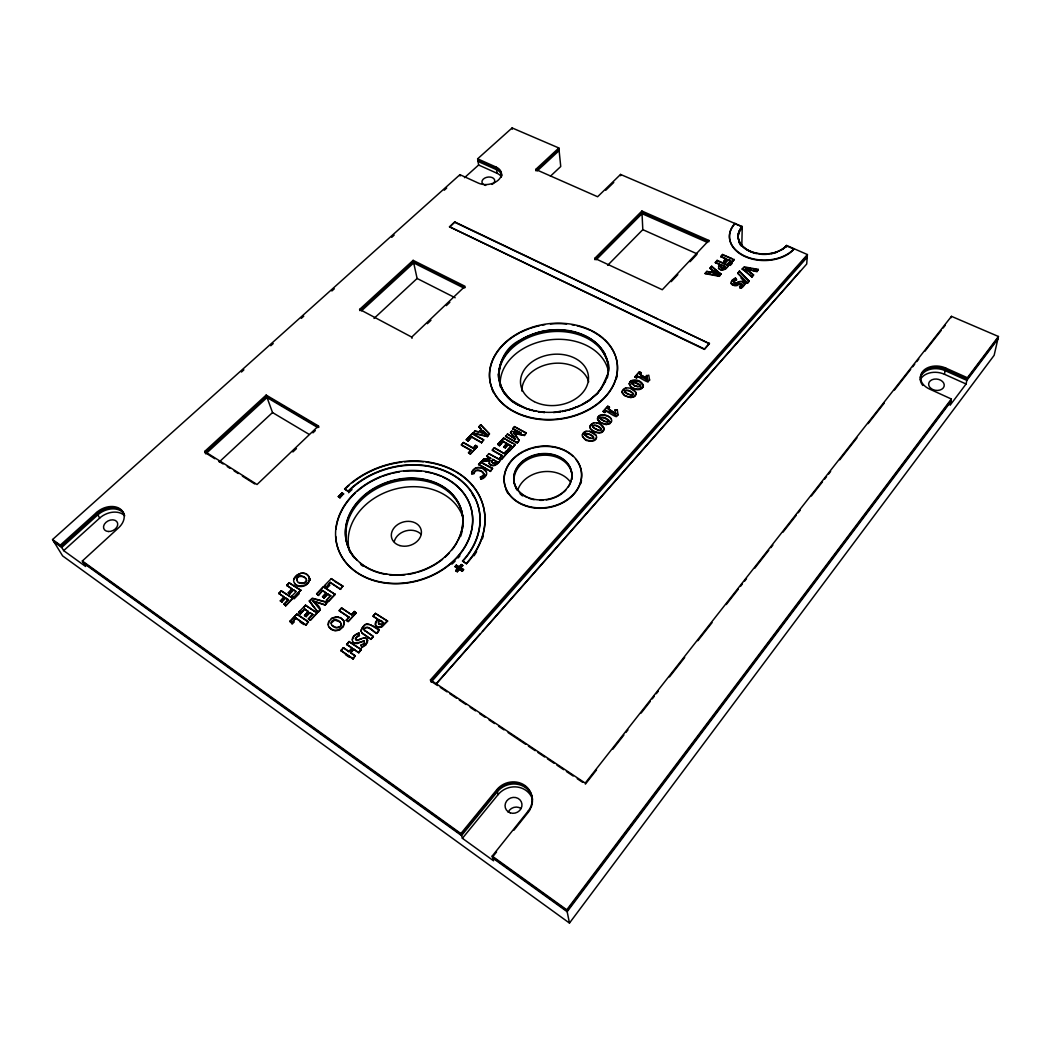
<?xml version="1.0" encoding="UTF-8"?>
<svg xmlns="http://www.w3.org/2000/svg" width="1051" height="1051" viewBox="0 0 1051 1051"><rect width="100%" height="100%" fill="white"/><g stroke="black" fill="none" stroke-linecap="round" stroke-linejoin="round"><path stroke-width="1.5" d="M355.185 634.883C365.853 629.983 351.993 634.975 352.532 638.509C351.586 641.176 353.241 643.869 357.314 643.514C374.195 636.709 355.987 645.117 353.162 642.358M589.939 427.021C588.665 429.018 600.581 437.479 603.931 430.004C605.113 423.211 591.227 419.48 589.979 426.811M708.886 240.443L708.873 241.756L641.977 212.355L594.879 259.65L594.774 258.349L641.911 211.028L708.886 240.443L662.288 289.734L594.774 258.349M709.412 343.677L454.794 221.932L449.5 226.78L704.328 349.366L709.412 343.677L660.58 320.397M708.19 272.064L710.752 272.629L712.736 270.501L710.042 268.425L711.685 266.218L720.947 274.14L719.278 276.308L705.182 273.654L706.903 271.355L710.752 272.196L712.736 270.054L710.042 267.979M710.042 268.425L711.685 266.218M582.359 435.745C582.648 427.205 597.677 432.224 596.495 437.702C595.707 441.551 590.662 441.867 587.627 440.671C584.855 441.499 581.19 433.157 582.766 436.98M712.723 272.629L718.897 274.784L714.115 271.132L712.723 272.629L718.897 274.35M714.115 271.132L718.897 274.784M718.503 266.547L719.896 264.707L715.376 262.697L717.137 260.372L728.619 265.194L725.44 269.201L721.288 270.252L718.529 268.32L719.896 264.274L715.376 262.251M715.376 262.697L717.137 260.372M718.529 268.32C720.539 271.079 727.082 269.568 728.619 265.194M719.278 276.308L720.947 273.694M719.515 272.787L720.947 274.14M720.828 266.941C721.709 270.212 729.591 266.31 721.512 264.983L721.131 267.571M723.666 261.922L726.228 259.163L720.868 256.786L722.615 254.473L734.242 259.794L729.263 265.194L727.647 263.827L730.655 260.569L727.857 259.439C726.28 264.366 720.841 261.949 726.228 258.73L720.868 256.352M720.973 265.798L721.512 264.983M721.984 268.11L721.144 267.125M720.868 256.786L722.615 254.473M722.904 268.347L721.998 267.677M723.745 268.268L724.467 267.519M725.006 267.072L724.008 266.1M728.619 265.627L726.78 264.655M725.295 262.645L727.857 259.439M329.094 627.473L333.719 630.285L338.107 630.18L343.204 626.304L344.255 622.442L343.335 626.685L339.67 629.983L335.322 630.902L331.131 629.444L328.359 625.962L328.451 622.218L331.459 618.5L335.676 616.779L341.325 618.172L344.097 621.627L343.362 620.116M483.802 474.789C481.529 476.287 484.235 476.707 483.552 473.173L483.815 474.185C483.013 470.953 478.796 469.363 475.801 470.27C474.474 473.935 468.641 474.421 473.791 473.423M729.263 265.194L734.242 259.347M730.655 260.569L729.525 260.188M731.273 283.665C730.117 282.837 736.12 288.027 738.722 284.466C741.848 282.141 743.464 286.384 739.615 286.713L740.364 288.224L742.321 287.396L744.66 284.098M731.168 281.944L735.529 278.042L732.219 280.013L731.128 283.034M731.614 284.256L731.286 283.218M732.258 258.73L722.615 254.92M732.166 284.782L731.614 283.809M732.954 285.228L732.166 284.335M733.861 282.864C732.744 280.683 735.542 284.716 733.874 282.43M736.593 279.592C730.103 282.075 738.459 281.458 735.529 278.042M735.004 223.771L735.017 223.324A34.919 23.871 -0.1 0 0 745.803 256.457A34.919 23.871 -0.1 0 0 794.136 248.68L794.109 249.126A34.906 23.871 -0.1 0 1 745.79 256.904A34.906 23.871 -0.1 0 1 735.004 223.771L742.256 226.885A26.17 17.906 -0.1 0 0 753.239 252.739M733.979 285.544L732.954 284.782M375.601 625.476L375.509 622.31L377.677 619.065L372.987 615.991L375.47 613.337L387.596 621.115L382.078 626.816L379.043 627.683L377.073 627.027L375.47 625.095L377.913 627.119L380.948 626.921L387.464 620.734M377.677 619.065L375.22 624.215M734.991 285.622C737.316 282.903 745.75 283.231 739.615 286.713M735.358 283.507L734.504 282.864M736.239 283.402C737.92 281.537 744.305 279.527 744.673 283.941M329.147 620.918L328.07 624.767M737.145 282.666L738.038 282.285M737.736 273.405L739.51 271.04L749.192 281.274L747.471 283.166L737.736 273.405L739.51 271.04M739.287 281.747L742.426 281.747L744.528 283.363M740.364 288.224L739.628 286.279M741.809 245.395L742.269 226.438A26.183 17.906 -0.1 0 0 750.401 251.242A26.183 17.906 -0.1 0 0 786.608 245.448L807.404 254.565L806.708 264.024L436.073 684.162M741.415 287.843L744.476 285.136M745.461 268.82L753.528 274.837L751.925 277.03L742.269 268.911L744.436 266.901L758.336 269.424L757.009 271.736L745.461 268.82L757.022 271.289L758.336 269.424M742.098 285.163L742.045 283.875M527.549 408.747C542.158 413.266 520.613 408.011 514.07 402.27C511.495 402.099 500.158 387.162 506.595 395.084C506.924 400.562 543.459 416.157 519.47 405.62C490.83 393.613 493.812 352.348 520.403 339.972C544.063 325.613 578.457 325.271 598.939 345.464C614.231 369.4 609.514 368.704 601.119 389.015M605.271 354.647C583.121 313.605 501.524 326.769 498.555 375.023M743.885 270.304L742.269 268.911M744.436 266.901L742.256 269.358M744.542 282.929L744.647 284.532L744.686 283.507M747.471 283.166L749.205 280.827M753.514 275.27L748.522 270.711M751.925 277.03L753.528 274.837M310.242 580.073L309.178 577.354C311.635 585.157 298.878 590.136 294.648 583.358C297.538 588.14 309.717 586.419 309.454 578.484M294.648 583.358C289.432 576.29 305.88 567.658 309.336 577.735M786.529 246.972L786.608 245.448M491.815 461.862L492.84 463.084L491.815 461.862L492.761 459.379L496.808 461.862L492.761 459.379M364.211 628.629L364.277 629.864L364.211 628.629C367.85 624.031 373.722 632.058 376.797 633.411C383.142 628.879 372.199 625.752 368.297 624.215C363.436 621.956 359.981 633.346 361.032 630.39M489.162 462.703L489.385 463.701L489.819 460.18L489.28 461.442M340.248 626.278C336.386 631.191 326.427 623.204 333.679 619.88C337.2 618.894 341.299 621.811 341.352 624.465C339.907 628.826 341.05 624.071 341.233 623.769M340.34 622.087L334.704 620.051L331.144 623.125M608.293 369.019C608.91 335.676 560.84 322.263 532.647 334.52C515.818 340.537 499.488 354.686 498.634 373.657C496.164 375.457 505.557 397.015 500.828 385.94M471.636 473.751C471.4 469.206 476.878 466.539 480.846 467.721C483.46 466.67 487.677 474.159 486.087 471.176M296.697 579.193C296.789 581.689 296.618 575.646 299.22 576.079C302.044 575.265 305.552 576.986 306.511 579.784C307.956 585.919 296.185 583.187 297.499 581.098M296.855 579.574C297.328 574.174 305.276 576.815 306.091 578.759M298.865 582.543L303.91 583.187L306.603 580.454M361.163 630.771L362.267 627.841L364.96 624.911M482.514 476.064L480.36 477.062L480.859 479.217C484.511 478.796 487.546 474.566 486.495 472.162M951.221 317.678L951.47 316.338L998.45 336.491L994.141 355.317L569.471 923.067L62.626 555.913L52.55 539.544L459.931 174.676L478.52 183.163A14.136 9.275 -8.7 0 0 498.319 180.089A14.136 9.275 -8.7 0 0 496.19 167.122L477.627 158.819L512.113 127.933L558.843 147.981L560.748 166.518L550.474 176.148M920.269 379.818A17.158 12.415 7.8 0 1 944.429 374.274L945.637 368.008L967.393 377.743L998.45 336.491M733.651 282.351L733.769 281.366M945.637 368.008A17.25 12.441 7.7 0 0 922.489 371.712A17.25 12.441 7.7 0 0 929.504 389.041L951.365 399.012L950.117 405.239L966.066 383.996L967.393 377.743M643.291 385.165L643.33 386.203C643.054 380.212 631.48 377.086 629.404 383.379C629.523 389.527 642.082 392.667 643.304 385.77M622.56 393.56L622.113 391.944L624.57 395.61L630.797 397.646L634.594 396.582L636.039 393.757M367.338 642.095L367.522 640.414L365.971 644.946L361.597 647.6L367.469 642.476M629.431 383.799L629.838 382.144M622.139 392.378C622.337 385.021 635.198 387.622 636.052 393.573M625.726 388.055L622.1 391.34M597.901 419.993L601.277 422.962L606.177 424.223L609.357 423.553L611.59 421.096L610.066 423.566L606.204 424.643L599.95 422.541L597.507 418.771L597.94 420.413M590.386 428.663C592.055 431.738 603.3 435.508 604.023 428.309M582.714 436.559C585.236 441.854 595.208 441.906 596.495 437.702M597.546 419.204C597.822 410.757 612.72 415.736 611.59 421.096M611.13 418.837C609.357 415.184 598.715 413.477 597.494 418.153M354.24 635.763L352.308 639.442M586.077 431.265L582.32 434.68M473.883 473.83C474.211 468.299 481.897 471.045 483.197 472.608M301.217 573.123L297.223 575.16L293.728 579.561M607.255 375.824C598.886 404.582 560.328 418.088 531.964 410.074M378.531 623.624L379.358 620.169C384.521 620.707 384.062 625.844 379.372 624.439C376.547 622.231 382.761 626.199 383.418 622.639M379.358 620.169L378.189 622.323M355.369 638.548L356.854 636.486L359.35 635.33L355.777 638.141L355.619 639.678L357.143 640.65L355.514 638.916M475.499 468.115L471.676 472.359M364.263 642.91C365.196 643.12 361.216 645.393 364.395 643.291M588.744 400.891L597.638 393.31L605.652 381.014M640.532 386.61L640.558 387.044M628.459 394.125L631.651 395.084L633.503 394.072C632.163 391.603 626.882 388.528 624.636 391.025L625.24 392.575L628.485 394.559L624.767 391.576M480.859 479.217L486.495 474.697M632.058 383.615L634.87 386.137L631.927 383.063L632.86 382.144L635.894 382.59L639.52 384.416L640.795 386.505M631.953 383.484L634.83 382.682L640.637 385.52M629.418 383.983C631.007 389.816 641.123 390.381 643.199 386.821M608.713 421.543L604.929 421.477L600.187 418.403M624.662 391.445C626.908 388.949 632.19 392.023 633.53 394.506L633.359 393.508M622.534 393.127C625.109 397.948 633.989 398.119 635.934 394.808M592.633 426.64C594.524 428.624 599.215 431.922 601.448 429.255M600.87 430.069L601.317 428.677C599.412 426.719 594.761 423.422 592.514 426.062L593.736 427.81M593.592 438.149L593.289 436.415L590.031 434.339L586.8 433.327L584.908 434.365L586.852 433.748L590.071 434.759L593.329 436.835L593.631 438.569M604.929 421.477L600.66 419.415L600.318 417.273L605.153 417.799L608.411 419.822L609.015 421.412M600.095 418.245L603.038 417.418L608.844 420.413M592.554 426.483C594.8 423.842 599.451 427.14 601.356 429.097M593.67 422.988L590.084 425.747M364.342 629.024C367.942 624.412 373.394 632.387 376.797 633.411M492.84 459.799L491.802 460.653M569.471 923.067L566.778 909.811L951.365 399.012M951.102 400.326L566.962 910.757L492.459 857.09L496.558 851.967M998.148 337.818L967.117 379.056L945.375 369.335A17.223 12.441 7.8 0 0 924.867 370.53A17.223 12.441 7.8 0 0 922.791 385.467M950.84 401.64L567.159 911.703L492.748 858.076M997.833 339.158L966.828 380.37L945.125 370.648A17.21 12.428 7.8 0 0 920.492 377.217M500.421 459.786C499.015 463.412 493.353 468.286 489.687 464.279C492.367 466.972 498.555 463.846 500.421 459.786L488.781 453.625L486.679 456.331L490.029 458.223M951.47 316.338L585.223 783.1L430.45 679.918L807.404 254.565M585.381 784.151L596.521 769.936M612.746 749.271L623.887 735.056M625.91 732.468L627.946 729.88M641.11 713.09L650.241 701.451M652.264 698.876L654.287 696.288M656.31 693.699L658.346 691.111M669.487 676.91L684.687 657.519M697.864 640.729L712.053 622.639M726.241 604.548L738.406 589.033M740.429 586.445L742.453 583.87M744.489 581.282L746.512 578.694M754.618 568.355L768.807 550.264M770.83 547.689L772.853 545.101M782.995 532.174L796.172 515.384M798.195 512.796L800.218 510.208M811.372 495.993L822.513 481.792M824.549 479.203L826.572 476.615M828.595 474.027L830.618 471.452M839.749 459.812L856.972 437.847M868.113 423.632L884.338 402.967M894.467 390.039L910.678 369.361M912.715 366.786L914.738 364.198M916.761 361.61L918.784 359.035M924.867 351.27L941.079 330.605M943.115 328.017L945.138 325.429M353.083 658.977L355.212 655.719L350.587 652.592L353.832 649.111L358.838 652.776L361.308 649.649L349.077 641.517L346.699 644.578L352.151 648.257L348.919 651.738L343.322 647.666L340.944 650.727L353.083 658.977L355.212 655.719M492.761 462.676L494.745 462.939L496.729 461.455M507.502 433.997L515.437 439.173L507.502 433.997L505.557 436.533L517.289 442.996L519.102 440.198L513.873 433.419L524.357 435.482L526.288 433.065L514.583 426.588L512.638 428.624L518.813 432.158M517.289 442.996L519.102 440.198M325.232 605.14L327.124 602.184L312.357 598.19L309.322 600.922L317.954 612.365C328.057 605.074 295.541 595.3 325.232 605.14L327.124 602.184M358.693 652.395L361.176 649.268M376.665 633.03L379.122 629.943M492.183 856.105L528.009 811.267A20.061 18.498 -20.3 0 0 524.672 785.307A20.061 18.498 -20.3 0 0 496.821 789.669L460.877 833.561L462.401 838.317L493.536 860.782L492.183 856.105L566.778 909.811M513.926 830.211L528.246 812.292A20.048 18.471 -20.4 0 0 530.335 809.073M524.357 435.482L526.223 432.644M490.397 471.426L492.485 468.326L480.767 462.02L478.573 464.332L490.397 471.426L492.485 468.326M462.401 838.317L498.108 794.609L496.821 789.669M474.973 430.7L472.95 433.288L487.401 436.638L489.411 433.682L480.78 424.722L478.783 426.772L481.384 429.688L478.98 432.171L475.052 431.12L478.901 431.751L481.305 429.268L478.783 426.772M487.401 436.638L489.411 433.682M483.591 439.725L481.542 442.734L483.591 439.725L472.241 433.498L466.329 439.607L467.958 441.157L471.702 436.782L467.958 441.157M342.757 585.985L340.419 589.348L342.757 585.985L331.288 578.641L324.496 585.617L326.191 587.351L330.434 582.438L326.191 587.351M308.363 621.706L305.946 625.161L308.363 621.706L296.868 614.06L289.879 621.272L291.574 623.033L295.935 617.988L291.574 623.033M588.599 400.956L597.638 393.31L600.305 389.698M435.718 684.24L480.228 633.806M482.396 631.349L800.402 270.922M431.12 682.152L807.207 257.232M437.558 685.554L430.779 681.035L807.299 255.892M496.545 461.665L495.638 462.979L493.799 463.018M704.328 349.366L709.425 343.243M463.491 569.484L462.295 571.284L463.491 569.484L460.548 567.685L462.65 565.399L461.244 564.532L459.234 567.212L461.244 564.532M457.264 571.77L459.261 569.077L457.264 571.77L455.753 570.509L457.855 568.21L455.057 566.489L456.331 565.096L459.142 566.817M455.858 570.903L457.855 568.21M606.164 411.033C628.656 425.681 608.24 406.041 604.772 412.557L603.156 411.309L607.846 406.198L609.462 407.446L608.069 408.957L615.912 413.726L608.03 408.537L609.422 407.026M637.812 376.521C660.133 390.525 639.98 371.686 636.459 377.992L634.87 376.77L639.402 371.831C643.527 372.317 637.129 376.337 640.965 372.619M603.195 411.729L607.846 406.198M634.896 377.204L639.402 371.831M463.583 569.878L460.64 568.079L462.65 565.399M604.772 412.557L606.138 410.613M636.459 377.992L637.786 376.087M730.235 265.43L732.219 263.276M457.96 568.604L455.149 566.883L456.331 565.096M727.647 264.261L730.655 261.016M705.182 273.654L706.903 271.355M370.937 639.363L373.276 636.315L364.539 630.324L373.407 636.696L370.937 639.363L362.293 633.477L361.137 631.336M348.919 651.738L352.019 647.889L346.554 644.197M355.356 656.1L350.732 652.96L353.832 649.111M340.944 650.727L343.467 648.033M346.699 644.578L349.077 641.517M377.808 619.459L373.118 616.372L375.47 613.337M351.507 614.428L354.305 611.459L356.223 613.022L348.131 621.588L346.344 620.405L348.998 617.082L339.105 610.513L341.614 607.885L351.638 614.809L353.517 612.838M504.204 453.165L506.621 450.616L508.382 451.588L501.472 459.392L499.711 458.407L502.036 455.451L492.262 449.986L494.417 447.713L504.27 453.585L505.886 451.877M499.448 445.742L503.206 441.315L499.448 445.742L497.793 444.179L503.652 438.044L515.358 444.704L509.459 450.945L507.699 449.959L511.272 445.703L508.434 444.284L505.295 447.595L508.434 444.284M348.131 621.588L356.092 612.641M501.472 459.392L508.382 451.588M509.459 450.945L515.292 444.284M671.195 281.655L677.842 274.613M690.034 261.712L696.695 254.67M505.373 448.015L503.731 447.095L506.792 443.377L503.206 441.315M346.344 620.405L348.998 617.082M499.711 458.407L502.036 455.451M507.699 449.959L511.272 445.703M503.731 447.095L506.792 443.377M489.897 460.601L481.568 461.678L483.775 458.867L491.067 458.433L486.6 455.911M349.142 617.462L339.25 610.894L341.614 607.885M478.652 464.739L480.767 462.02M481.568 461.678L483.867 459.274L487.979 459.156M502.115 455.871L492.341 450.393L494.417 447.713M497.872 444.586L503.652 438.044M512.704 429.044L514.583 426.588M515.437 439.173L510.51 432.342L511.627 431.186L521.099 433.196M510.589 432.762L511.627 431.186M309.861 612.575L306.143 616.425L309.861 612.575L312.699 614.296L308.39 618.763L310.281 620.326L317.271 613.061L305.539 605.14L298.602 612.286L300.297 614.034L304.672 608.989L300.297 614.034M327.82 593.986L324.155 597.783L327.82 593.986L330.645 595.667L326.401 600.068L328.306 601.606L335.177 594.472L323.458 586.694L316.64 593.723L318.322 595.457L322.631 590.478L318.322 595.457M473.121 447.897L463.517 442.497L461.323 444.744L470.94 450.17L468.51 452.692L470.322 454.085L477.377 446.754L475.564 445.361L473.2 448.317L475.564 445.361M308.534 619.144L312.699 614.296M326.559 600.449L330.645 595.667M468.588 453.099L470.94 450.17M310.281 620.326L317.126 612.68M317.954 612.365L320.108 609.58M328.306 601.606L335.033 594.078M470.322 454.085L477.285 446.333M292.06 624.176L294.319 621.85M326.625 588.507L329.909 585.118M486.193 434.431L480.911 432.289L482.593 430.555L487.23 434.838M480.99 432.71L482.593 430.555M306.301 616.806L304.514 615.321L308.232 611.472L304.672 608.989M324.299 598.164L322.526 596.705L326.191 592.922L322.631 590.478M304.672 615.702L308.232 611.472M322.683 597.086L326.191 592.922M290.037 621.653L296.868 614.06M298.76 612.667L300.744 610.618M303.713 607.57L305.539 605.14M316.785 594.104L323.458 586.694M471.019 450.577L461.415 445.164L463.517 442.497M466.408 440.014L472.241 433.498M478.862 427.192L480.78 424.722M282.036 602.105L280.446 601.027L284.177 597.244L278.765 593.329L281.3 590.754L292.94 598.413L285.675 605.836L283.993 604.089L288.381 599.622L285.609 597.927L281.878 601.724L285.609 597.927M290.01 593.999L288.421 592.935L292.112 589.177L286.713 585.289L289.235 582.727L300.862 590.334L293.649 597.691L291.968 595.956L296.329 591.516L293.557 589.847L289.853 593.618L293.557 589.847M284.164 604.47L288.381 599.622M285.675 605.836L292.782 598.032M293.649 597.691L300.717 589.939M294.122 598.847L299.272 593.592M280.446 601.027L284.006 596.863L278.765 593.329M288.421 592.935L291.955 588.783L286.713 585.289M278.922 593.71L281.3 590.754M286.87 585.67L289.235 582.727M607.662 265.286L642.805 229.657L641.911 211.028M596.14 259.807L642.043 213.668L707.389 242.426M338.396 496.532L342.087 492.866L343.506 493.747L339.959 497.819L338.396 496.532L339.959 497.819M338.527 496.939L342.087 492.866M339.828 497.412L343.506 493.747M786.608 245.645A26.183 17.906 -0.1 0 1 750.401 251.439A26.183 17.906 -0.1 0 1 742.269 226.635L620.55 174.44L597.612 196.747L535.708 169.447L558.843 147.981M605.744 190.257L613.758 182.454M318.453 425.97L257.035 484.511L204.682 451.431L266.153 395.084L318.453 425.97L318.86 427.205L266.599 396.332L205.221 452.653L214.851 458.735M412.005 338.356L411.716 337.095L465.015 286.292L413.135 260.346L359.626 309.388L359.967 310.662L413.411 261.633L465.251 287.58M292.901 451.956L296.448 448.593M312.962 432.841L315.313 430.582M427.389 323.695L430.936 320.305M446.32 305.631L449.867 302.254M558.974 149.295L535.865 170.761L535.708 169.447M537.166 170.985L559.119 150.595M219.252 461.941L272.524 412.544L266.153 395.084M374.025 318.427L417.116 278.476L413.135 260.346M361.491 310.846L413.7 262.908L464.043 288.145M60.301 545.127L63.677 550.632L85.617 566.476L82.333 560.998L118.632 527.76A17.499 12.625 -25.9 0 0 120.037 508.815A17.499 12.625 -25.9 0 0 96.561 512.481L60.301 545.127L52.55 539.544M449.592 227.213L454.794 221.932M63.677 550.632L99.687 518.064A17.407 12.599 -26 0 1 124.714 515.87M309.48 601.303L312.515 598.571L327.268 602.578M464.516 177.672L478.612 165.007L477.627 158.819M241.441 372.028L243.885 369.847M270.764 345.753L273.207 343.559M301.309 318.361L303.752 316.18M331.853 290.982L334.297 288.789M391.721 237.316L394.164 235.122M444.271 190.218L446.714 188.024M616.385 415.946L618.041 414.554L616.411 416.367M647.981 381.198L649.597 379.858L648.007 381.631M629.496 394.559L631.677 395.504L633.241 394.611M481.489 461.271L489.819 460.18M338.593 616.963L331.459 618.5M587.47 401.324L583.502 403.702M581.479 405.213L587.509 401.758M332.155 625.529L335.939 627.46L339.486 626.935M361.597 647.6L361.019 645.038L362.753 644.276M357.012 640.269L363.396 638.01L365.551 638.01L367.443 640.02L366.878 638.929M358.049 640.151L361.846 638.535M480.36 477.062L481.857 476.458M580.165 405.791L568 410.271M577.879 406.842L574.884 407.643M590.885 438.451L586.984 437.098L585.026 434.956L589.782 438.083L593.276 438.412M634.843 385.704L640.23 386.86M740.364 287.777L741.428 287.396M643.304 385.599L639.494 381.592L631.52 380.62M567.198 410.442L573.399 408.589M562.232 411.48L566.555 410.573M369.426 624.399L366.05 624.465M562.403 411.48L565.569 410.442M480.846 467.721L476.773 467.695M560.748 411.361L555.861 411.966M735.372 283.061L736.252 282.969M553.47 412.57L560.8 411.782M722.904 267.9L723.745 267.821M365.551 638.01L363.396 638.01M646.457 375.824L648.756 375.194L649.61 380.278M617.265 409.719L614.953 410.35L617.265 409.719L618.067 414.974M606.033 421.845L608.017 421.95M733.979 285.11L734.991 285.176M538.178 411.756L544.536 412.478M538.953 411.913L544.707 412.478M513.151 431.764L515.988 431.659M513.873 433.419L524.291 435.061M305.394 573.741L302.635 573.084M745.96 267.624L750.598 268.465M753.685 269.017L758.323 269.857M705.182 273.207L719.278 275.861M533.409 410.783L536.181 411.348M533.553 410.836L536.549 411.099M472.871 432.867L487.322 436.218M596.035 435.403L589.48 431.291M312.922 600.896L325.074 604.759M480.911 432.289L487.152 434.418M529.087 409.614L532.029 410.494M635.75 386.137L637.891 386.913M594.551 428.348L598.492 430.109M488.781 453.625L500.499 460.207M472.333 433.918L483.67 440.133M516.028 427.757L526.288 433.065M480.846 462.44L492.564 468.746M635.592 391.97L630.718 388.489M375.601 613.731L387.596 621.115M508.5 444.704L511.338 446.123M794.109 249.126L786.582 245.895A26.17 17.906 -0.1 0 1 782.233 249.547M727.857 259.886L729.512 260.622M723.679 261.476L725.308 262.198M717.124 260.806L726.767 265.102M642.805 229.657L697.128 253.869M721.512 265.43L724.008 266.547M477.837 160.133L496.374 168.423A14.123 9.275 -8.7 0 1 501.472 176.673M478.034 161.434L496.571 169.723A14.11 9.275 -8.7 0 1 501.734 175.53M478.612 165.007L497.097 173.31A14.07 9.275 -8.7 0 1 501.38 176.831M944.429 374.274L966.066 383.996M334.336 581.203L342.889 586.379M512.638 428.624L521.033 432.776M323.603 587.089L335.177 594.472M289.393 583.121L300.862 590.334M281.471 591.135L292.94 598.413M370.543 624.806L379.253 630.324M297.026 614.454L308.521 622.087M454.873 222.365L657.624 318.992M449.5 226.78L704.315 348.932M486.179 471.597L482.199 468.142M349.221 641.898L361.308 649.649M639.428 372.264L640.992 373.039M639.625 374.09L647.455 379.083L644.986 376.77M640.992 375.181L643.659 376.521M634.87 376.77L636.433 377.559M327.965 594.38L330.789 596.062M417.116 278.476L455.175 297.761M285.767 598.321L288.552 600.003M310.019 612.956L312.843 614.677M607.885 406.632L609.462 407.446M603.156 411.309L604.732 412.137M379.477 620.55L383.536 623.02M359.626 309.388L411.716 337.095M505.492 436.112L517.21 442.576M343.506 620.497L339.999 617.436M506.713 440.277L513.243 443.509M503.271 441.722L506.871 443.798M503.652 446.688L505.295 447.595M507.633 449.539L509.393 450.524M508.448 452.009L506.621 450.616M494.495 448.133L504.27 453.585M471.702 436.782L481.45 442.313M471.781 437.203L481.542 442.734M499.632 458L501.393 458.985M475.643 445.782L477.377 446.754M463.596 442.905L473.2 448.317M468.51 452.692L470.231 453.664M478.573 464.332L490.318 471.006M727.647 263.827L729.263 264.747M317.849 427.599L267.059 397.567L205.746 453.861L204.682 451.431M272.524 412.544L308.836 434.194M462.624 561.379A76.986 61.168 -16.2 0 0 454.071 475.801A76.986 61.168 -16.2 0 0 348.236 491.513L344.597 488.965L348.104 491.119A77.012 61.181 -16.2 0 1 453.979 475.394A77.012 61.181 -16.2 0 1 462.532 560.971L466.499 563.743A81.965 65.123 -16.2 0 0 455.819 471.833M462.532 560.971L466.499 563.743M461.336 564.926L462.742 565.793M342.219 493.274L343.638 494.141M456.436 565.491L459.234 567.212M745.448 269.266L748.509 271.145M459.261 569.077L462.204 570.89M459.366 569.471L462.295 571.284M455.753 570.509L457.159 571.376M604.062 428.729L600.226 424.105M218.976 461.35L223.114 463.964M227.239 466.578L229.985 468.312M234.123 470.927L238.249 473.528M242.374 476.142L254.762 483.972M503.731 438.451L505.321 439.121M330.434 582.438L340.274 588.967M330.566 582.819L340.419 589.348M322.775 590.859L326.336 593.303M356.223 613.022L354.305 611.459M341.746 608.266L351.638 614.809M322.526 596.705L324.155 597.783M326.401 600.068L328.148 601.225M346.213 620.024L347.986 621.207M361.649 632.623L370.806 638.982M440.277 687.367L447.056 691.886M449.762 693.699L456.541 698.219M459.261 700.032L466.04 704.551M470.112 707.27L475.538 710.883M479.598 713.603L485.023 717.216M489.096 719.935L494.522 723.548M498.581 726.267L504.007 729.88M508.08 732.6L525.71 744.358M528.417 746.157L535.195 750.69M537.915 752.49L544.694 757.022M547.4 758.822L554.192 763.354M556.899 765.154L563.678 769.687M566.397 771.487L573.176 776.019M577.235 778.725L582.661 782.351M293.715 590.242L295.186 590.938M288.263 592.541L289.853 593.618M305.696 605.521L315.05 611.721M304.829 609.37L308.39 611.866M304.514 615.321L306.143 616.425M353.964 649.492L358.838 652.776M308.39 618.763L310.137 619.945M280.289 600.646L281.878 601.724M343.322 647.666L348.774 651.357M295.935 617.988L305.788 624.78M296.093 618.369L305.946 625.161M300.06 621.982L303.87 624.57M340.8 650.359L352.939 658.609M345.424 654.602L349.457 657.361M82.333 560.998L460.877 833.561M53.259 540.713L61.011 546.297L97.218 513.65A17.473 12.625 -25.9 0 1 124.491 515.253M83.029 562.154L461.192 834.56L497.097 790.707A20.048 18.471 -20.4 0 1 522.754 785.071A20.048 18.471 -20.4 0 1 530.886 807.943M53.982 541.869L61.72 547.453L97.874 514.832A17.46 12.612 -26 0 1 123.676 513.479M83.725 563.297L461.52 835.571L497.359 791.745A20.022 18.458 -20.4 0 1 518.235 784.427A20.022 18.458 -20.4 0 1 532.515 799.325M497.793 444.179L499.383 445.322M466.329 439.607L467.866 440.737M308.613 576.276L306.669 574.424M480.859 425.13L489.477 434.102M743.898 269.857L751.951 276.584M711.685 266.652L718.385 272.288M324.496 585.617L326.046 586.957M367.009 639.31L366.195 638.338M316.64 593.723L318.177 595.063M291.968 595.956L293.492 597.31M298.602 612.286L300.139 613.653M283.993 604.089L285.517 605.442M309.322 600.922L317.796 611.971M289.879 621.272L291.416 622.652M482.672 430.976L484.669 432.526M314.026 602.197L320.253 609.961M737.749 272.958L747.484 282.719M740.955 277.976L746.355 283.402M739.497 271.486L749.192 281.274M363.935 641.163L364.618 642.66M510.51 432.342L515.358 438.766M311.464 603.839L313.198 606.256M735.516 278.476L736.593 280.026M519.168 440.605L515.739 435.153M502.312 388.844L504.322 392.47M96.561 512.481L99.687 518.064M489.306 463.294L489.687 464.279M309.217 577.84L310.058 580.047M364.132 629.483L364.671 630.705M296.789 579.863L297.223 580.888M331.288 578.641L332.878 579.955M647.442 378.649L646.549 376.205L647.455 379.083M361.019 645.038L361.991 644.644M358.549 633.07L359.481 635.71M615.912 413.726L614.914 409.929M430.45 679.918L430.779 681.035M367.311 639.639L367.653 640.795M343.953 621.246L344.4 622.823M528.009 811.267L528.246 812.292M584.908 434.365L585.065 435.377M459.931 174.676L460.154 175.977M646.431 375.404L646.575 376.626M496.19 167.122L497.097 173.31M512.113 127.933L512.284 129.247M592.514 426.062L592.672 427.061M597.06 423.014L598.728 423.461M601.317 428.677L601.487 429.675M600.055 417.825L600.226 418.824M624.636 391.025L624.793 392.01M630.311 381.526L630.876 381.014M631.927 383.063L632.085 384.049M620.55 174.44L620.642 175.753M629.404 383.379L629.444 384.416M442.537 476.944A69.524 55.243 -16.2 0 1 437.531 572.887A69.524 55.243 -16.2 0 1 335.742 536.43M335.992 529.087A69.524 55.243 -16.2 0 1 355.54 492.814M357.655 490.935A69.524 55.243 -16.2 0 1 381.132 476.878M382.511 476.353A69.524 55.243 -16.2 0 1 390.919 473.673M392.338 473.318A69.524 55.243 -16.2 0 1 399.538 471.86M403.886 471.295A69.524 55.243 -16.2 0 1 421.123 471.268M425.313 471.833A69.524 55.243 -16.2 0 1 432.106 473.265M433.419 473.633A69.524 55.243 -16.2 0 1 441.078 476.3M356.946 560.209A59.592 47.334 -16.2 0 1 397.436 479.834A59.592 47.334 -16.2 0 1 458.131 540.332M457.5 541.554A59.592 47.334 -16.2 0 1 452.035 549.818M449.171 553.154A59.592 47.334 -16.2 0 1 444.888 557.332M442.576 559.29A59.592 47.334 -16.2 0 1 417.575 572.269M416.025 572.703A59.592 47.334 -16.2 0 1 408.222 574.371M405.069 574.792A59.592 47.334 -16.2 0 1 389.461 574.858M384.942 574.201A59.592 47.334 -16.2 0 1 360.388 563.323M776.61 252.306A26.17 17.906 -0.1 0 1 771.263 253.764M766.718 254.342A26.17 17.906 -0.1 0 1 760.963 254.276M756.457 253.593A26.17 17.906 -0.1 0 1 754.29 253.068M575.869 459.34A38.913 30.755 -8.3 0 1 563.008 502.667A38.913 30.755 -8.3 0 1 509.617 494.995A38.913 30.755 -8.3 0 1 523.28 451.785M524.712 451.076A38.913 30.755 -8.3 0 1 530.86 448.659M532.437 448.186A38.913 30.755 -8.3 0 1 572.953 456.239M527.182 497.478A29.178 23.069 -8.3 0 1 516.514 468.772A29.178 23.069 -8.3 0 1 551.552 454.558A29.178 23.069 -8.3 0 1 571.508 479.506M571.127 481.003A29.178 23.069 -8.3 0 1 568.381 486.836M565.858 490.042A29.178 23.069 -8.3 0 1 563.861 491.999M562.771 492.919A29.178 23.069 -8.3 0 1 546.297 499.934M543.222 500.263A29.178 23.069 -8.3 0 1 540.148 500.342M534.131 499.698A29.178 23.069 -8.3 0 1 528.495 498.043M615.531 356.434A64.216 47.847 -7.3 0 1 578.97 414.396A64.216 47.847 -7.3 0 1 499.606 400.667A64.216 47.847 -7.3 0 1 510.904 338.343M511.929 337.607A64.216 47.847 -7.3 0 1 514.044 336.202M515.121 335.519A64.216 47.847 -7.3 0 1 519.614 332.957M520.784 332.352A64.216 47.847 -7.3 0 1 529.284 328.687M530.558 328.24A64.216 47.847 -7.3 0 1 539.649 325.679M542.303 325.127A64.216 47.847 -7.3 0 1 544.996 324.654M550.396 323.984A64.216 47.847 -7.3 0 1 566.607 324.023M571.875 324.733A64.216 47.847 -7.3 0 1 574.463 325.219M577.012 325.784A64.216 47.847 -7.3 0 1 590.215 330.369M591.319 330.894A64.216 47.847 -7.3 0 1 603.208 338.724M604.351 339.736A64.216 47.847 -7.3 0 1 615.045 355.12M344.728 489.372A81.965 65.123 -16.2 0 1 348.853 485.523M352.138 482.79A81.965 65.123 -16.2 0 1 401.666 462.177M404.582 461.849A81.965 65.123 -16.2 0 1 423.356 461.809M426.194 462.125A81.965 65.123 -16.2 0 1 454.479 471.084M344.597 488.965A81.991 65.136 -16.2 0 1 457.224 472.319A81.991 65.136 -16.2 0 1 466.408 563.336M741.008 245.803A26.157 17.906 -0.1 0 1 738.708 241.402M738.144 236.751A26.157 17.906 -0.1 0 1 742.229 227.962M354.108 557.739A59.526 47.308 -16.2 0 1 386.308 484.275A59.526 47.308 -16.2 0 1 462.926 517.591M463.044 525.434A59.526 47.308 -16.2 0 1 462.65 528.614M462.072 531.478A59.526 47.308 -16.2 0 1 460.561 536.535M362.923 566.147A59.526 47.308 -16.2 0 1 360.782 564.505M504.808 394.125A54.98 40.989 -7.3 0 1 542.736 332.983A54.98 40.989 -7.3 0 1 608.266 372.566M608.109 373.92A54.98 40.989 -7.3 0 1 607.281 377.979M515.003 485.917A29.152 23.056 -8.3 0 1 540.74 455.425A29.152 23.056 -8.3 0 1 571.915 479.217M522.597 495.914A29.152 23.056 -8.3 0 1 520.061 493.76M517.026 490.068A29.152 23.056 -8.3 0 1 515.555 487.322M617.068 375.693A64.15 47.834 -7.3 0 1 616.477 378.505M493.405 392.417A64.15 47.834 -7.3 0 1 492.262 389.803M581.479 480.412A38.874 30.742 -8.3 0 1 580.756 483.644M507.961 493.497A38.874 30.742 -8.3 0 1 506.122 489.792M459.931 555.795A69.445 55.217 -16.2 0 1 458.091 557.963M455.122 561.116A69.445 55.217 -16.2 0 1 451.917 564.124M483.263 535.865A81.873 65.096 -16.2 0 1 482.383 538.782M476.602 551.63A81.873 65.096 -16.2 0 1 474.014 555.756M348.63 492.735A76.894 61.142 -16.2 0 1 352.006 489.543M472.28 494.115A76.894 61.142 -16.2 0 1 473.948 496.847M500.329 386.821A54.639 40.923 -7.3 0 1 548.083 340.064A54.639 40.923 -7.3 0 1 608.358 371.016M521.848 391.051A33.895 25.513 -7.2 0 1 551.959 363.567A33.895 25.513 -7.2 0 1 588.705 381.868M508.185 812.2A8.447 7.83 -21.2 0 1 521.033 808.508M498.108 794.609A19.943 18.419 -20.6 0 1 531.832 797.551M483.171 184.253A6.437 4.243 -8.7 0 1 484.59 178.171A6.437 4.243 -8.7 0 1 493.51 178.342A6.437 4.243 -8.7 0 1 492.118 184.424M485.746 185.423A6.437 4.243 -8.7 0 1 484.327 184.963M517.749 490.121A28.732 22.925 -8.3 0 1 541.252 471.991A28.732 22.925 -8.3 0 1 569.813 481.24M394.23 541.672A15.148 12.139 -16.4 0 1 405.883 530.86A15.148 12.139 -16.4 0 1 421.201 534.447M349.852 552.051A59.145 47.19 -16.3 0 1 392.062 489.976A59.145 47.19 -16.3 0 1 462.808 517M636.065 394.191L636.026 393.153L636.065 394.191M375.851 580.861A69.55 55.243 -16.2 0 0 472.319 514.425A69.55 55.243 -16.2 0 0 364.145 485.431A69.55 55.243 -16.2 0 0 375.851 580.861M386.794 574.135A59.605 47.348 -16.2 0 0 461.336 509.906A59.605 47.348 -16.2 0 0 364.08 495.336A59.605 47.348 -16.2 0 0 386.794 574.135M524.502 505.15A38.926 30.768 -8.3 0 0 581.584 473.883A38.926 30.768 -8.3 0 0 522.413 451.799A38.926 30.768 -8.3 0 0 524.502 505.15M528.942 497.832A29.192 23.069 -8.3 0 0 571.862 474.526A29.192 23.069 -8.3 0 0 527.589 457.802A29.192 23.069 -8.3 0 0 528.942 497.832M525.684 416.17A64.242 47.847 -7.3 0 0 617.305 364.158A64.242 47.847 -7.3 0 0 517.407 333.692A64.242 47.847 -7.3 0 0 525.684 416.17M534.276 401.64A34.144 25.566 -7.3 0 0 588.297 380.896A34.144 25.566 -7.3 0 0 540.91 357.117A34.144 25.566 -7.3 0 0 534.276 401.64M108.384 531.517A7.462 5.4 -26 0 0 117.594 523.096A7.462 5.4 -26 0 0 105.901 522.413A7.462 5.4 -26 0 0 108.384 531.517M510.195 812.83A8.553 7.896 -20.6 0 0 521.927 803.962A8.553 7.896 -20.6 0 0 508.434 799.22A8.553 7.896 -20.6 0 0 510.195 812.83M931.133 388.568A7.843 5.675 7.8 0 0 944.061 386.492A7.843 5.675 7.8 0 0 934.155 379.135A7.843 5.675 7.8 0 0 931.133 388.568M399.866 545.587A15.279 12.178 -16.3 0 0 421.385 531.333A15.279 12.178 -16.3 0 0 397.882 524.436A15.279 12.178 -16.3 0 0 399.866 545.587"/></g></svg>
